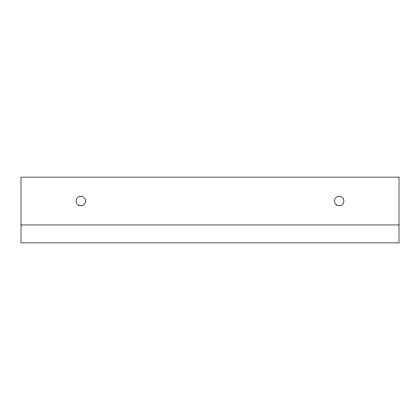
<?xml version="1.0" encoding="UTF-8"?>
<svg xmlns="http://www.w3.org/2000/svg" width="420" height="420" viewBox="0 0 420 420"><rect width="100%" height="100%" fill="white"/><g stroke="black" fill="none" stroke-linecap="round" stroke-linejoin="round"><path stroke-width="0.63" d="M21 224.952L399 224.952M399 177.103L21 177.103L21 242.897L399 242.897L399 177.103M336.798 205.17A4.783 4.783 0 0 0 343.975 201.028A4.783 4.783 0 0 0 336.798 196.886A4.783 4.783 0 0 0 336.798 205.17M78.419 205.17A4.783 4.783 0 0 0 85.596 201.028A4.783 4.783 0 0 0 78.419 196.886A4.783 4.783 0 0 0 78.419 205.17"/></g></svg>
